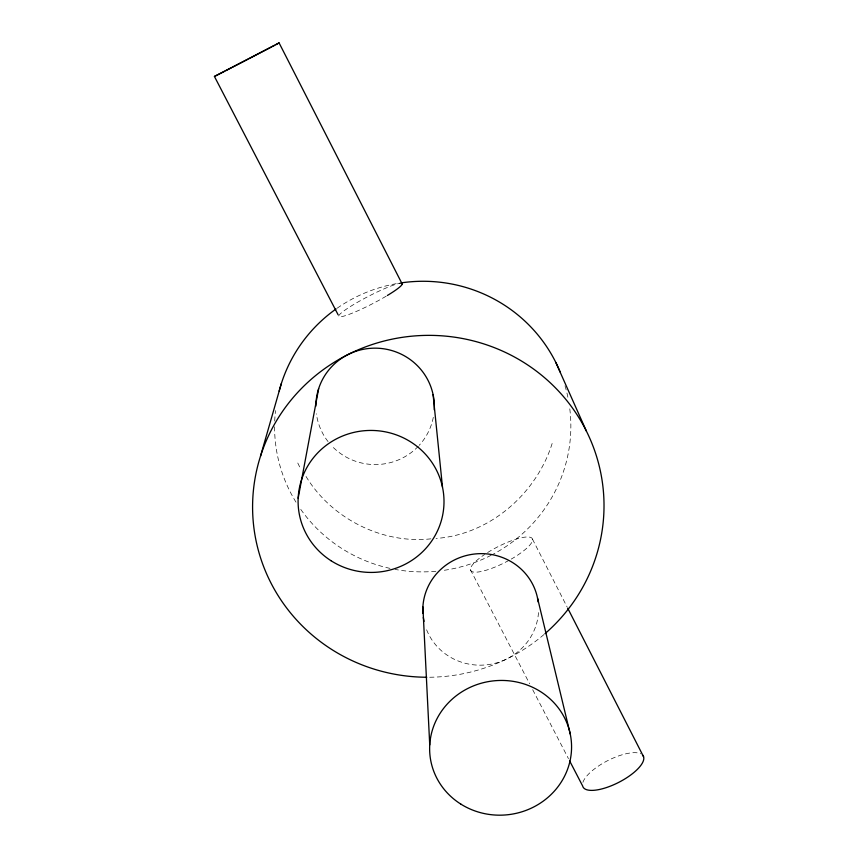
<?xml version="1.0" encoding="UTF-8"?>
<svg xmlns="http://www.w3.org/2000/svg" width="858" height="858" viewBox="0 0 858 858"><rect width="100%" height="100%" fill="white"/><g stroke="black" fill="none" stroke-linecap="round" stroke-linejoin="round"><path stroke-width="0.64" stroke-dasharray="4.29 3.22" d="M552.144 443.489C536.293 494.047 489.468 534.663 436.036 538.449M430.855 538.845C381.864 544.176 330.963 518.211 305.727 475.965M470.409 569.701L529.611 683.762M532.689 689.703L568.457 758.622M532.496 539.189L567.095 606.949M297.79 463.02L300.472 468.607M386.186 296.182A35.628 4.215 -27.3 0 1 341.688 316.623A35.628 4.215 -27.3 0 1 359.556 301.115A35.628 4.215 -27.3 0 1 401.04 283.279M433.301 417.32A59.234 58.194 3.6 0 1 419.197 445.323M418.329 446.257A59.234 58.194 3.6 0 1 331.349 445.484M328.056 441.602A59.234 58.194 3.6 0 1 316.387 413.781M569.798 408.858A148.144 145.292 -4 0 1 492.299 554.676M491.13 555.276A148.144 145.292 -4 0 1 442.428 570.538M435.853 571.278A148.144 145.292 -4 0 1 395.173 569.422M389.982 568.371A148.144 145.292 -4 0 1 300.321 508.751M295.999 502.166A148.144 145.292 -4 0 1 274.592 426.287M274.71 421.064A148.144 145.292 -4 0 1 275.525 410.617M337.194 308.172A148.144 145.292 -4 0 1 399.774 283.086M565.014 385.778A148.144 145.292 -4 0 1 568.146 398.52M543.972 634.545A175.74 170.924 -4 0 1 428.088 677.252M538.492 612.591A57.947 55.738 -7.3 0 1 488.159 664.639A57.947 55.738 -7.3 0 1 425.836 627.734M487.634 552.541A34.674 8.623 -27.2 0 1 530.233 537.28A34.674 8.623 -27.2 0 1 511.25 559.084M508.987 560.36A34.674 8.623 -27.2 0 1 472.94 571.943A34.674 8.623 -27.2 0 1 484.641 554.472M582.914 782.335A33.87 12.194 -27.1 0 1 608.772 760.091A33.87 12.194 -27.1 0 1 640.722 753.764"/><path stroke-width="1.29" d="M298.155 498.241L318.65 388.653M260.51 456.199L281.349 383.537M338.127 314.8L214.425 76.448L279.086 42.9L402.166 283.944M279.086 42.9L275.718 44.745M272.19 46.6L274.539 45.367M271.021 47.222L249.088 58.655M247.898 59.266L232.85 67.053M225.826 70.667L231.681 67.653M224.699 71.246L214.425 76.448M569.691 761.003L582.636 785.949A33.87 12.194 -27.1 0 0 619.197 782.131A33.87 12.194 -27.1 0 0 642.438 754.922M567.696 608.14L643.575 756.735M555.823 362.451L586.422 431.166M537.526 598.069L570.27 734.137M433.097 394.626L442.492 487.162M422.887 606.863L429.729 744.905M401.04 283.279A35.628 4.215 -27.3 0 1 387.376 295.463M315.883 406.145A59.234 58.194 3.6 0 1 376.834 348.187A59.234 58.194 3.6 0 1 434.245 409.781M426.769 677.252A175.74 170.924 -4 0 1 259.792 458.483A175.74 170.924 -4 0 1 522.533 361.668A175.74 170.924 -4 0 1 544.969 633.697M279.161 391.119A148.144 145.292 -4 0 1 336.121 308.923M401.072 282.893A148.144 145.292 -4 0 1 560.177 372.04M424.024 621.364A57.947 55.738 -7.3 0 1 423.326 617.47M422.919 613.491A57.947 55.738 -7.3 0 1 475.3 553.936A57.947 55.738 -7.3 0 1 538.181 601.984M330.995 560.703A72.962 70.999 2 0 0 443.886 505.652A72.962 70.999 2 0 0 338.266 437.945A72.962 70.999 2 0 0 330.995 560.703M460.875 804.128A71.032 67.321 -7 0 0 571.396 751.672A71.032 67.321 -7 0 0 469.508 687.633A71.032 67.321 -7 0 0 460.875 804.128"/></g></svg>
